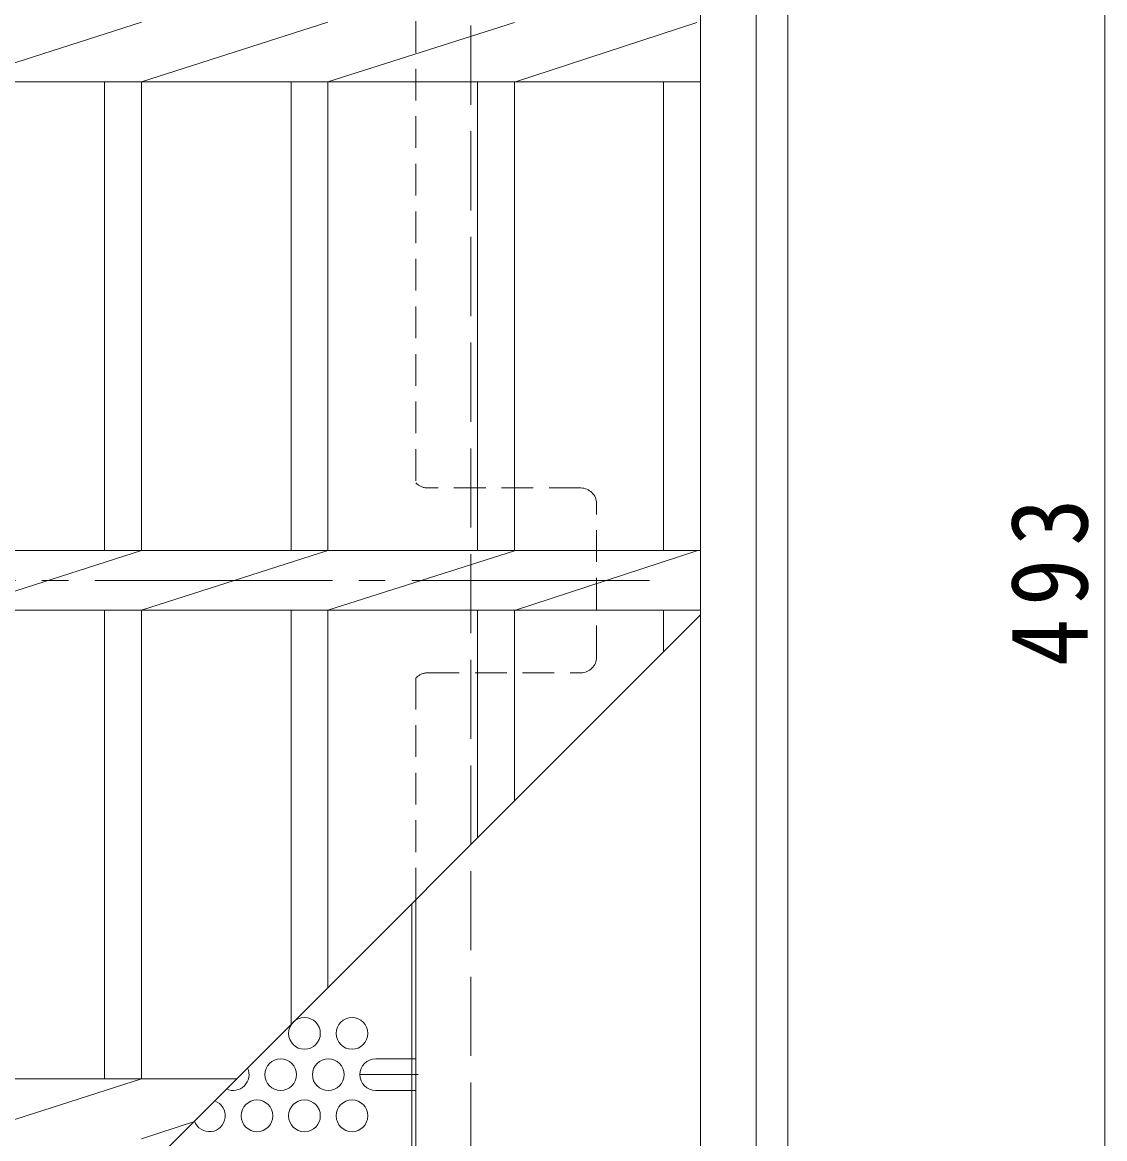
# Model space of a CAD drawing. Units: millimetres at full size, sheet at 1:5; details may follow other scales. Extents: x -1338 to 1343, y -985 to 902.
# Drawn here: x -497.4 to -292.5, y 323.7 to 535 of the extents above; entities that cross this region are included whole.
import ezdxf

# ---------------------------------------------------------------- set-up
doc = ezdxf.new("R2010")
doc.units = ezdxf.units.MM
doc.header["$LTSCALE"] = 5
for name, pattern in [('CHAIN1', [8, 5, -1, 1, -1]), ('CHAIN2', [12, 9, -1, 1, -1]), ('DASHED1', [1.8, 1.2, -0.6]), ('DASHED3', [4, 3, -1])]:
    doc.linetypes.add(name, pattern=pattern)
for name, color, linetype, lineweight in [('5-1', 3, 'Continuous', 9), ('5-2', 3, 'Continuous', 9), ('5-4', 7, 'Continuous', 9), ('5-6', 2, 'Continuous', 9), ('5-7', 6, 'Continuous', 5), ('5-8', 2, 'Continuous', 9)]:
    doc.layers.add(name, color=color, linetype=linetype, lineweight=lineweight)
doc.styles.add('ＭＳ ゴシック', font='')
doc.styles.get('ＭＳ ゴシック').set_extended_font_data('MS Gothic')

msp = doc.modelspace()

# ---------------------------------------------------------------- linework, layer by layer
at = {"layer": '5-1', "color": 2}
for p, q in [((-352.5, 714.373), (-352.5, 144.372)), ((-358.5, 708.372), (-358.5, 150.373))]:
    msp.add_line(p, q, dxfattribs=at)
at = {"layer": '5-1', "color": 2, "linetype": 'DASHED3'}
msp.add_line((-412.499, 654.373), (-412.499, 204.372), dxfattribs=at)
at = {"layer": '5-2'}
for p, q in [((-369, 154.372), (-369, 704.372)), ((-510.251, 523.722), (-474.851, 535.022)), ((-474.851, 523.722), (-439.551, 535.022)), ((-439.552, 523.722), (-404.252, 534.974)), ((-404.053, 523.722), (-369.7, 534.974)), ((-906, 523.722), (-369, 523.722)), ((-481.85, 435.022), (-481.85, 523.722)), ((-474.85, 435.022), (-474.85, 523.722)), ((-446.55, 435.022), (-446.55, 523.722)), ((-439.55, 435.022), (-439.55, 523.722)), ((-411.252, 435.022), (-411.252, 523.722)), ((-404.252, 435.022), (-404.252, 523.722)), ((-376, 435.022), (-376, 523.722)), ((-906, 435.022), (-369, 435.022)), ((-510.251, 423.723), (-474.851, 435.022)), ((-474.851, 423.723), (-439.551, 435.022)), ((-439.552, 423.723), (-404.252, 434.975)), ((-404.053, 423.723), (-369.7, 434.975)), ((-906, 423.722), (-369, 423.722)), ((-637.5, 154.372), (-369, 422.872)), ((-481.85, 335.022), (-481.85, 423.722)), ((-474.85, 335.022), (-474.85, 423.722)), ((-446.55, 345.322), (-446.55, 423.722)), ((-439.55, 352.322), (-439.55, 423.722)), ((-411.252, 380.62), (-411.252, 423.722)), ((-404.252, 387.62), (-404.252, 423.722)), ((-376, 415.872), (-376, 423.722)), ((-906, 335.022), (-456.85, 335.022)), ((-510.251, 323.723), (-474.851, 335.022)), ((-474.851, 323.723), (-464.993, 326.878))]:
    msp.add_line(p, q, dxfattribs=at)
at = {"layer": '5-4'}
msp.add_line((-292.5, 675.873), (-292.5, 182.871), dxfattribs=at)
at = {"layer": '5-6'}
for centre in [(-444, 343.636), (-435, 343.636), (-448.5, 335.842), (-439.5, 335.842), (-453, 328.048), (-444, 328.048), (-435, 328.048)]:
    msp.add_circle(centre, 3, dxfattribs=at)
for centre, start, end in [((-457.5, 335.842), 245.2616, 24.7384), ((-462, 328.048), 199.52291, 70.47709)]:
    msp.add_arc(centre, 3, start, end, dxfattribs=at)
at = {"layer": '5-7', "color": 2, "linetype": 'DASHED1', "lineweight": 9}
for p, q in [((-422.9, 607.22), (-422.9, 447.833)), ((-391.696, 446.873), (-420.7, 446.873)), ((-388.696, 414.872), (-388.696, 443.873)), ((-422.9, 368.973), (-422.9, 410.912)), ((-420.7, 411.872), (-391.696, 411.872)), ((-423.7, 338.842), (-422.9, 338.842)), ((-423.7, 332.842), (-422.9, 332.842))]:
    msp.add_line(p, q, dxfattribs=at)
at = {"layer": '5-7', "color": 2, "linetype": 'CHAIN2', "lineweight": 9}
msp.add_line((-378.696, 429.373), (-896.303, 429.373), dxfattribs=at)
at = {"layer": '5-7', "color": 2, "lineweight": 9}
for p, q in [((-423.7, 208.569), (-423.7, 368.173)), ((-422.9, 251.53), (-422.9, 368.973))]:
    msp.add_line(p, q, dxfattribs=at)
at = {"layer": '5-7', "color": 2, "linetype": 'DASHED1', "lineweight": 9}
for centre, start, end in [((-420.7, 449.873), 222.83343, 270), ((-391.696, 443.873), 0, 90), ((-391.696, 414.872), 270, 0), ((-420.7, 408.872), 90, 137.16657)]:
    msp.add_arc(centre, 3, start, end, dxfattribs=at)
at = {"layer": '5-8'}
for p, q in [((-430.5, 338.842), (-423.7, 338.842)), ((-430.5, 332.842), (-423.7, 332.842))]:
    msp.add_line(p, q, dxfattribs=at)
at = {"layer": '5-8', "linetype": 'CHAIN1'}
msp.add_line((-422.5, 335.842), (-433.5, 335.842), dxfattribs=at)
at = {"layer": '5-8'}
msp.add_arc((-430.5, 335.842), 3, 90, 270, dxfattribs=at)

# ---------------------------------------------------------------- texts
at = {"layer": '5-4', "color": 2, "insert": (-295.5, 413.122), "char_height": 14.66, "attachment_point": 7, "rotation": 90, "style": 'ＭＳ ゴシック'}
msp.add_mtext('\\T1.27;\\W0.9;493', dxfattribs=at)

doc.saveas('drawing.dxf')
